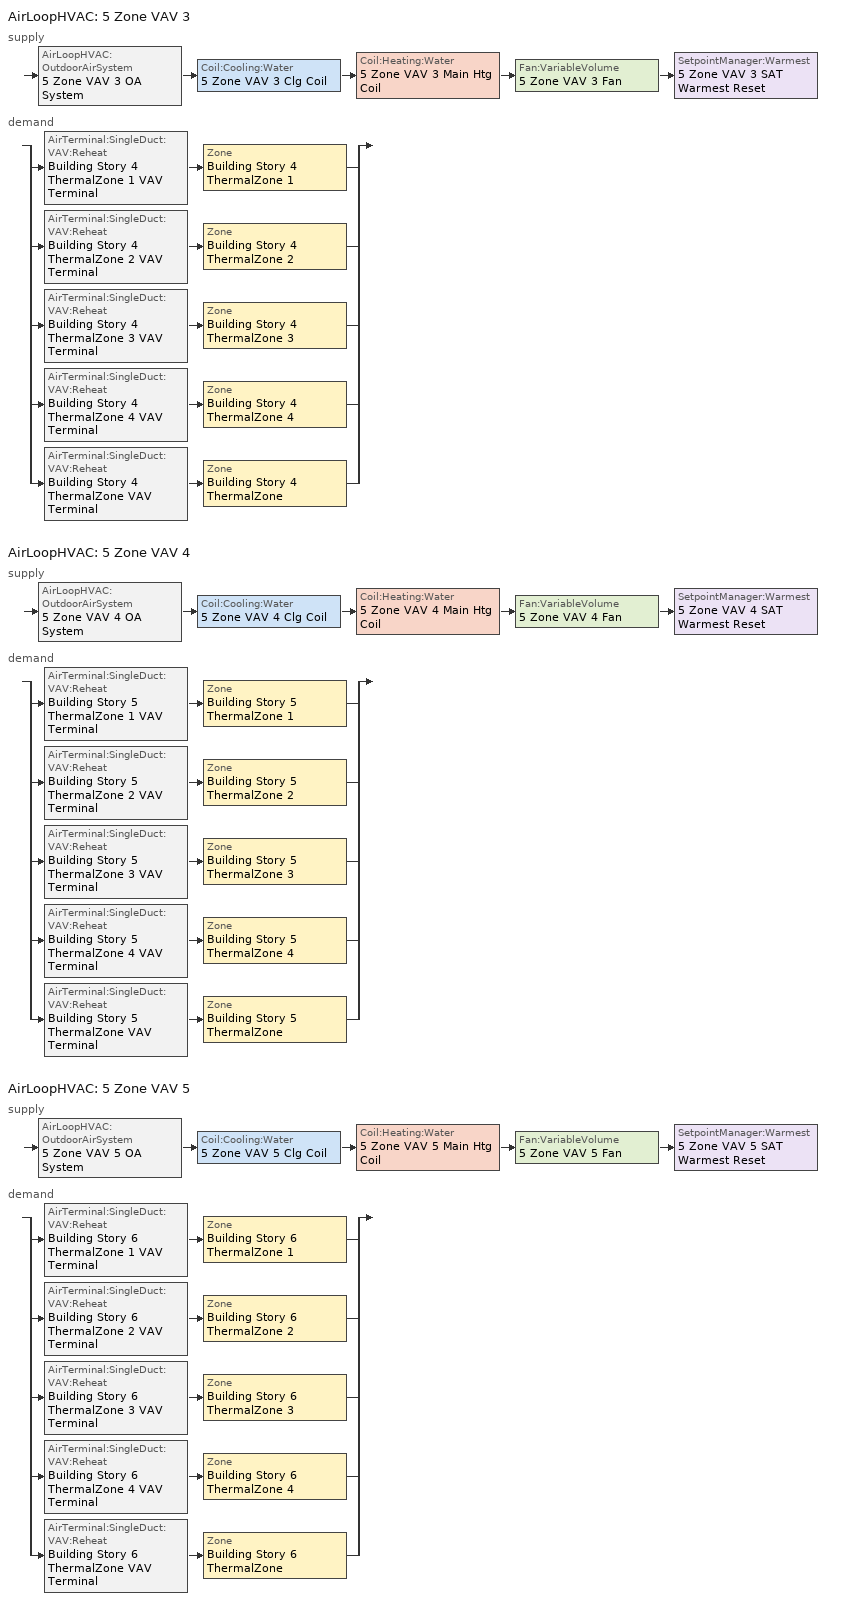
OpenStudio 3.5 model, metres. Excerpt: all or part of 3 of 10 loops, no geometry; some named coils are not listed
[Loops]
AirLoopHVAC '5 Zone VAV 3'
 supply: AirLoopHVAC:OutdoorAirSystem '5 Zone VAV 3 OA System' > Coil:Cooling:Water '5 Zone VAV 3 Clg Coil' > Coil:Heating:Water '5 Zone VAV 3 Main Htg Coil' > Fan:VariableVolume '5 Zone VAV 3 Fan' > SetpointManager:Warmest '5 Zone VAV 3 SAT Warmest Reset'
 demand: split
  | AirTerminal:SingleDuct:VAV:Reheat 'Building Story 4 ThermalZone 1 VAV Terminal' > Zone 'Building Story 4 ThermalZone 1'
  | AirTerminal:SingleDuct:VAV:Reheat 'Building Story 4 ThermalZone 2 VAV Terminal' > Zone 'Building Story 4 ThermalZone 2'
  | AirTerminal:SingleDuct:VAV:Reheat 'Building Story 4 ThermalZone 3 VAV Terminal' > Zone 'Building Story 4 ThermalZone 3'
  | AirTerminal:SingleDuct:VAV:Reheat 'Building Story 4 ThermalZone 4 VAV Terminal' > Zone 'Building Story 4 ThermalZone 4'
  | AirTerminal:SingleDuct:VAV:Reheat 'Building Story 4 ThermalZone VAV Terminal' > Zone 'Building Story 4 ThermalZone'
AirLoopHVAC '5 Zone VAV 4'
 supply: AirLoopHVAC:OutdoorAirSystem '5 Zone VAV 4 OA System' > Coil:Cooling:Water '5 Zone VAV 4 Clg Coil' > Coil:Heating:Water '5 Zone VAV 4 Main Htg Coil' > Fan:VariableVolume '5 Zone VAV 4 Fan' > SetpointManager:Warmest '5 Zone VAV 4 SAT Warmest Reset'
 demand: split
  | AirTerminal:SingleDuct:VAV:Reheat 'Building Story 5 ThermalZone 1 VAV Terminal' > Zone 'Building Story 5 ThermalZone 1'
  | AirTerminal:SingleDuct:VAV:Reheat 'Building Story 5 ThermalZone 2 VAV Terminal' > Zone 'Building Story 5 ThermalZone 2'
  | AirTerminal:SingleDuct:VAV:Reheat 'Building Story 5 ThermalZone 3 VAV Terminal' > Zone 'Building Story 5 ThermalZone 3'
  | AirTerminal:SingleDuct:VAV:Reheat 'Building Story 5 ThermalZone 4 VAV Terminal' > Zone 'Building Story 5 ThermalZone 4'
  | AirTerminal:SingleDuct:VAV:Reheat 'Building Story 5 ThermalZone VAV Terminal' > Zone 'Building Story 5 ThermalZone'
AirLoopHVAC '5 Zone VAV 5'
 supply: AirLoopHVAC:OutdoorAirSystem '5 Zone VAV 5 OA System' > Coil:Cooling:Water '5 Zone VAV 5 Clg Coil' > Coil:Heating:Water '5 Zone VAV 5 Main Htg Coil' > Fan:VariableVolume '5 Zone VAV 5 Fan' > SetpointManager:Warmest '5 Zone VAV 5 SAT Warmest Reset'
 demand: split
  | AirTerminal:SingleDuct:VAV:Reheat 'Building Story 6 ThermalZone 1 VAV Terminal' > Zone 'Building Story 6 ThermalZone 1'
  | AirTerminal:SingleDuct:VAV:Reheat 'Building Story 6 ThermalZone 2 VAV Terminal' > Zone 'Building Story 6 ThermalZone 2'
  | AirTerminal:SingleDuct:VAV:Reheat 'Building Story 6 ThermalZone 3 VAV Terminal' > Zone 'Building Story 6 ThermalZone 3'
  | AirTerminal:SingleDuct:VAV:Reheat 'Building Story 6 ThermalZone 4 VAV Terminal' > Zone 'Building Story 6 ThermalZone 4'
  | AirTerminal:SingleDuct:VAV:Reheat 'Building Story 6 ThermalZone VAV Terminal' > Zone 'Building Story 6 ThermalZone'
[Sizing:Zone] Zone Cooling Design Supply Air Temperature Input Method=SupplyAirTemperature; Zone Cooling Design Supply Air Temperature {C}=12.7778; Zone Cooling Design Supply Air Temperature Difference {deltaC}=11.11; Zone Heating Design Supply Air Temperature Input Method=SupplyAirTemperature; Zone Heating Design Supply Air Temperature {C}=40; Zone Heating Design Supply Air Temperature Difference {deltaC}=11.11; Zone Cooling Design Supply Air Humidity Ratio {kg-H2O/kg-air}=0.0085; Zone Heating Design Supply Air Humidity Ratio {kg-H2O/kg-air}=0.008; Cooling Design Air Flow Method=DesignDayWithLimit; Heating Design Air Flow Method=DesignDay; Account for Dedicated Outdoor Air System=No; Dedicated Outdoor Air System Control Strategy=NeutralSupplyAir; Dedicated Outdoor Air Low Setpoint Temperature for Design {C}=autosize; Dedicated Outdoor Air High Setpoint Temperature for Design {C}=autosize; Zone Load Sizing Method=Sensible Load Only No Latent Load; Zone Latent Cooling Design Supply Air Humidity Ratio Input Method=HumidityRatioDifference; Zone Cooling Design Supply Air Humidity Ratio Difference {kgWater/kgDryAir}=0.005; Zone Latent Heating Design Supply Air Humidity Ratio Input Method=HumidityRatioDifference; Zone Humidification Design Supply Air Humidity Ratio Difference {kgWater/kgDryAir}=0.005; Design Minimum Zone Ventilation Efficiency=0.6
Building Story 4 ThermalZone; Building Story 4 ThermalZone 1; Building Story 4 ThermalZone 2; Building Story 4 ThermalZone 3; Building Story 4 ThermalZone 4; Building Story 5 ThermalZone; Building Story 5 ThermalZone 1; Building Story 5 ThermalZone 2; Building Story 5 ThermalZone 3; Building Story 5 ThermalZone 4; Building Story 6 ThermalZone; Building Story 6 ThermalZone 1; Building Story 6 ThermalZone 2; Building Story 6 ThermalZone 3; Building Story 6 ThermalZone 4
[Zone equipment]
Building Story 4 ThermalZone: Building Story 4 ThermalZone VAV Terminal
Building Story 4 ThermalZone 1: Building Story 4 ThermalZone 1 VAV Terminal
Building Story 4 ThermalZone 2: Building Story 4 ThermalZone 2 VAV Terminal
Building Story 4 ThermalZone 3: Building Story 4 ThermalZone 3 VAV Terminal
Building Story 4 ThermalZone 4: Building Story 4 ThermalZone 4 VAV Terminal
Building Story 5 ThermalZone: Building Story 5 ThermalZone VAV Terminal
Building Story 5 ThermalZone 1: Building Story 5 ThermalZone 1 VAV Terminal
Building Story 5 ThermalZone 2: Building Story 5 ThermalZone 2 VAV Terminal
Building Story 5 ThermalZone 3: Building Story 5 ThermalZone 3 VAV Terminal
Building Story 5 ThermalZone 4: Building Story 5 ThermalZone 4 VAV Terminal
Building Story 6 ThermalZone: Building Story 6 ThermalZone VAV Terminal
Building Story 6 ThermalZone 1: Building Story 6 ThermalZone 1 VAV Terminal
Building Story 6 ThermalZone 2: Building Story 6 ThermalZone 2 VAV Terminal
Building Story 6 ThermalZone 3: Building Story 6 ThermalZone 3 VAV Terminal
Building Story 6 ThermalZone 4: Building Story 6 ThermalZone 4 VAV Terminal
[AirLoopHVAC] Design Supply Air Flow Rate {m3/s}=autosize; Design Return Air Flow Fraction of Supply Air Flow=1
Name | Availability Schedule
5 Zone VAV 3 | 5 Zone VAV 3 Occ Sch
5 Zone VAV 4 | 5 Zone VAV 4 Occ Sch
5 Zone VAV 5 | 5 Zone VAV 5 Occ Sch
[Sizing:System] Type of Load to Size On=Sensible; Design Outdoor Air Flow Rate {m3/s}=0.622708; Central Heating Maximum System Air Flow Ratio=0.3; Preheat Design Temperature {C}=7.22222; Preheat Design Humidity Ratio {kg-H2O/kg-Air}=0.008; Precool Design Temperature {C}=12.7778; Precool Design Humidity Ratio {kg-H2O/kg-Air}=0.008; Central Cooling Design Supply Air Temperature {C}=12.7778; Central Heating Design Supply Air Temperature {C}=12.7778; Sizing Option=Coincident; 100% Outdoor Air in Cooling=No; 100% Outdoor Air in Heating=No; Central Cooling Design Supply Air Humidity Ratio {kg-H2O/kg-Air}=0.0085; Central Heating Design Supply Air Humidity Ratio {kg-H2O/kg-Air}=0.008; Cooling Design Air Flow Method=DesignDay; Heating Design Air Flow Method=DesignDay; System Outdoor Air Method=ZoneSum; Zone Maximum Outdoor Air Fraction=1; Cooling Supply Air Flow Rate Per Floor Area {m3/s-m2}=0.00996765; Cooling Fraction of Autosized Cooling Supply Air Flow Rate=1; Cooling Supply Air Flow Rate Per Unit Cooling Capacity {m3/s-W}=3.94755e-05; Heating Supply Air Flow Rate Per Floor Area {m3/s-m2}=0.00996765; Heating Fraction of Autosized Heating Supply Air Flow Rate=1; Heating Fraction of Autosized Cooling Supply Air Flow Rate=1; Heating Supply Air Flow Rate Per Unit Heating Capacity {m3/s-W}=3.15882e-05; Cooling Design Capacity Method=CoolingDesignCapacity; Cooling Design Capacity {W}=autosize; Cooling Design Capacity Per Floor Area {W/m2}=234.7; Fraction of Autosized Cooling Design Capacity=1; Heating Design Capacity Method=HeatingDesignCapacity; Heating Design Capacity {W}=autosize; Heating Design Capacity Per Floor Area {W/m2}=157; Fraction of Autosized Heating Design Capacity=1; Central Cooling Capacity Control Method=OnOff; Occupant Diversity=autosize
5 Zone VAV 3; 5 Zone VAV 4; 5 Zone VAV 5
[Fan:VariableVolume] Availability Schedule=Always On Discrete; Fan Total Efficiency=0.59605; Pressure Rise {Pa}=1389.92; Maximum Flow Rate {m3/s}=Autosize; Fan Power Minimum Flow Rate Input Method=Fraction; Fan Power Minimum Flow Fraction=0.25; Fan Power Minimum Air Flow Rate {m3/s}=0; Motor Efficiency=0.917; Motor In Airstream Fraction=1; Fan Power Coefficient 1=0.04076; Fan Power Coefficient 2=0.0881; Fan Power Coefficient 3=-0.0729; Fan Power Coefficient 4=0.9437; Fan Power Coefficient 5=0
5 Zone VAV 3 Fan; 5 Zone VAV 4 Fan; 5 Zone VAV 5 Fan
[Controller:OutdoorAir] Minimum Outdoor Air Flow Rate {m3/s}=0; Maximum Outdoor Air Flow Rate {m3/s}=Autosize; Economizer Control Type=DifferentialDryBulb; Economizer Control Action Type=ModulateFlow; Lockout Type=LockoutWithHeating; Minimum Limit Type=FixedMinimum; High Humidity Control=No; Heat Recovery Bypass Control Type=BypassWhenWithinEconomizerLimits
Name | Minimum Outdoor Air Schedule | Controller Mechanical Ventilation
5 Zone VAV 3 OA Controller | 5 Zone VAV 3 Occ Sch | 5 Zone VAV 3 Vent Controller
5 Zone VAV 4 OA Controller | 5 Zone VAV 4 Occ Sch | 5 Zone VAV 4 Vent Controller
5 Zone VAV 5 OA Controller | 5 Zone VAV 5 Occ Sch | 5 Zone VAV 5 Vent Controller
[Controller:MechanicalVentilation] Availability Schedule=Always On Discrete; System Outdoor Air Method=Standard62.1VentilationRateProcedureWithLimit
5 Zone VAV 3 Vent Controller; 5 Zone VAV 4 Vent Controller; 5 Zone VAV 5 Vent Controller
[AirLoopHVAC:OutdoorAirSystem]
Name | Controller
5 Zone VAV 3 OA System | 5 Zone VAV 3 OA Controller
5 Zone VAV 4 OA System | 5 Zone VAV 4 OA Controller
5 Zone VAV 5 OA System | 5 Zone VAV 5 OA Controller
[AirTerminal:SingleDuct:VAV:Reheat] Availability Schedule=Always On Discrete; Maximum Air Flow Rate {m3/s}=AutoSize; Zone Minimum Air Flow Input Method=Constant; Fixed Minimum Air Flow Rate {m3/s}=0; Maximum Hot Water or Steam Flow Rate {m3/s}=AutoSize; Minimum Hot Water or Steam Flow Rate {m3/s}=0; Convergence Tolerance=0.001; Damper Heating Action=ReverseWithLimits; Maximum Flow per Zone Floor Area During Reheat {m3/s-m2}=AutoSize; Maximum Flow Fraction During Reheat=0.5; Maximum Reheat Air Temperature {C}=40; Control For Outdoor Air=No
Name | Constant Minimum Air Flow Fraction | Reheat Coil
Building Story 4 ThermalZone 1 VAV Terminal | 0.2 | Building Story 4 ThermalZone 1 Reheat Coil
Building Story 4 ThermalZone 2 VAV Terminal | 0.2 | Building Story 4 ThermalZone 2 Reheat Coil
Building Story 4 ThermalZone 3 VAV Terminal | 0.2 | Building Story 4 ThermalZone 3 Reheat Coil
Building Story 4 ThermalZone 4 VAV Terminal | 0.2 | Building Story 4 ThermalZone 4 Reheat Coil
Building Story 4 ThermalZone VAV Terminal | 0.474276 | Building Story 4 ThermalZone Reheat Coil
Building Story 5 ThermalZone 1 VAV Terminal | 0.213256 | Building Story 5 ThermalZone 1 Reheat Coil
Building Story 5 ThermalZone 2 VAV Terminal | 0.213256 | Building Story 5 ThermalZone 2 Reheat Coil
Building Story 5 ThermalZone 3 VAV Terminal | 0.213256 | Building Story 5 ThermalZone 3 Reheat Coil
Building Story 5 ThermalZone 4 VAV Terminal | 0.213256 | Building Story 5 ThermalZone 4 Reheat Coil
Building Story 5 ThermalZone VAV Terminal | 0.213256 | Building Story 5 ThermalZone Reheat Coil
Building Story 6 ThermalZone 1 VAV Terminal | 0.2 | Building Story 6 ThermalZone 1 Reheat Coil
Building Story 6 ThermalZone 2 VAV Terminal | 0.2 | Building Story 6 ThermalZone 2 Reheat Coil
Building Story 6 ThermalZone 3 VAV Terminal | 0.2 | Building Story 6 ThermalZone 3 Reheat Coil
Building Story 6 ThermalZone 4 VAV Terminal | 0.2 | Building Story 6 ThermalZone 4 Reheat Coil
Building Story 6 ThermalZone VAV Terminal | 0.3999 | Building Story 6 ThermalZone Reheat Coil
[SetpointManager:Warmest] Control Variable=Temperature; Minimum Setpoint Temperature {C}=12.7778; Maximum Setpoint Temperature {C}=15.5556; Strategy=MaximumTemperature
Name | Setpoint Node or NodeList
5 Zone VAV 3 SAT Warmest Reset | 5 Zone VAV 3 Supply Outlet Node
5 Zone VAV 4 SAT Warmest Reset | 5 Zone VAV 4 Supply Outlet Node
5 Zone VAV 5 SAT Warmest Reset | 5 Zone VAV 5 Supply Outlet Node
[Schedule:Ruleset]
Name | Default Day Schedule | Summer Design Day Schedule | Winter Design Day Schedule
5 Zone VAV 3 Occ Sch | 5 Zone VAV 3 Occ Sch Default | 5 Zone VAV 3 Occ Sch Summer Design Day | 5 Zone VAV 3 Occ Sch Winter Design Day
5 Zone VAV 4 Occ Sch | 5 Zone VAV 4 Occ Sch Default | 5 Zone VAV 4 Occ Sch Summer Design Day | 5 Zone VAV 4 Occ Sch Winter Design Day
5 Zone VAV 5 Occ Sch | 5 Zone VAV 5 Occ Sch Default | 5 Zone VAV 5 Occ Sch Summer Design Day | 5 Zone VAV 5 Occ Sch Winter Design Day
[Schedule:Day]
5 Zone VAV 3 Occ Sch Default; 5 Zone VAV 4 Occ Sch Default; 5 Zone VAV 5 Occ Sch Default: 7, 30, 0, 16, 30, 1, 24, 0, 0
5 Zone VAV 3 Occ Sch Winter Design Day; 5 Zone VAV 3 Occ Sch Summer Design Day; 5 Zone VAV 4 Occ Sch Winter Design Day; 5 Zone VAV 4 Occ Sch Summer Design Day; 5 Zone VAV 5 Occ Sch Winter Design Day; 5 Zone VAV 5 Occ Sch Summer Design Day: 24, 0, 1
5 Zone VAV 3 Occ Sch Sunday; 5 Zone VAV 4 Occ Sch Sunday; 5 Zone VAV 5 Occ Sch Sunday: 24, 0, 0
[Schedule:Rule] Rule Order=0; Apply Sunday=Yes; Apply Saturday=Yes; Date Specification Type=DateRange; Start Month=1; Start Day=1; End Month=12; End Day=31
Name | Schedule Ruleset | Day Schedule
5 Zone VAV 3 Occ Sch Sunday Rule | 5 Zone VAV 3 Occ Sch | 5 Zone VAV 3 Occ Sch Sunday
5 Zone VAV 4 Occ Sch Sunday Rule | 5 Zone VAV 4 Occ Sch | 5 Zone VAV 4 Occ Sch Sunday
5 Zone VAV 5 Occ Sch Sunday Rule | 5 Zone VAV 5 Occ Sch | 5 Zone VAV 5 Occ Sch Sunday
[Schedule:Constant]
Always On Discrete: Value=1
